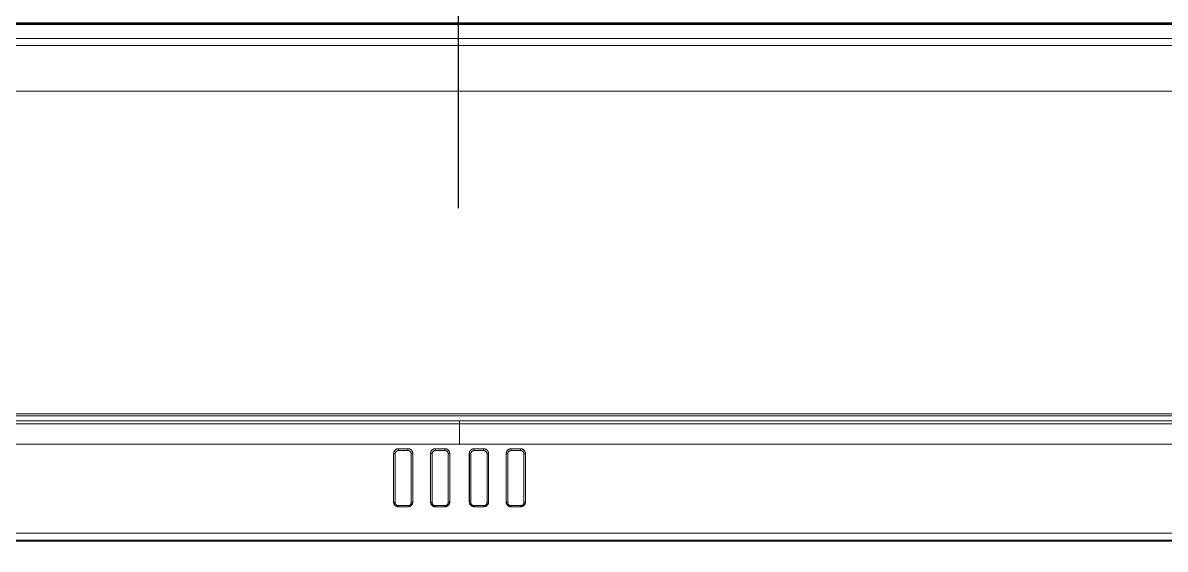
# Model space of a CAD drawing. Header units: inches. Extents: x 405346 to 489838, y -25612 to 14934.
# Drawn here: x 462709.5 to 462932.5, y 3869.6 to 3972.4 of the extents above; entities that cross this region are included whole.
import ezdxf

# ---------------------------------------------------------------- set-up
doc = ezdxf.new("R2010")
doc.units = ezdxf.units.IN
doc.header["$LTSCALE"] = 200
doc.header["$MEASUREMENT"] = 0
doc.linetypes.add('DH-HID2', pattern=[1.2, 0.8, -0.4])
doc.layers.add('FU-FURM', color=251, linetype='DH-HID2')
doc.layers.add('SS-EQ', color=2, linetype='Continuous', lineweight=20)

# ---------------------------------------------------------------- blocks, each defined once
blk = doc.blocks.new('FLLLL')
at = {"layer": 'FU-FURM'}
blk.add_lwpolyline([(463642, 4459.53), (463642, 2859.53), (462842, 2859.53), (462842, 4459.53)], close=True, dxfattribs=at)
blk = doc.blocks.new('4way무풍')
at = {"layer": 'SS-EQ'}
for p, q in [((262.99, -349.15), (-262.99, -349.15)), ((-262.97, -349.34), (262.97, -349.34)), ((-260.06, -349.03), (260.06, -349.03)), ((-262.94, -353.43), (262.94, -353.43)), ((-262.95, -362.36), (262.95, -362.36)), ((-263.13, -425.73), (263.13, -425.73)), ((-262.95, -425.39), (262.95, -425.39)), ((0, -426.73), (-257.01, -426.73)), ((257.01, -426.73), (0, -426.73)), ((0, -426.73), (0, -427.29)), ((0, -431.26), (-265.55, -431.26)), ((-11.9, -432.17), (-10.09, -432.17)), ((-11.9, -432.54), (-11.9, -432.17)), ((-10.08, -432.17), (-11.9, -432.17)), ((-10.09, -432.54), (-11.9, -432.54)), ((-10.09, -432.17), (-10.09, -432.54)), ((-4.7, -432.17), (-2.89, -432.17)), ((-4.7, -432.54), (-4.7, -432.17)), ((-2.88, -432.17), (-4.7, -432.17)), ((-2.89, -432.54), (-4.7, -432.54)), ((-2.89, -432.17), (-2.89, -432.54)), ((265.57, -431.26), (0, -431.26)), ((4.7, -432.17), (2.88, -432.17)), ((2.89, -432.17), (4.7, -432.17)), ((2.89, -432.17), (2.89, -432.54)), ((4.7, -432.54), (2.89, -432.54)), ((4.7, -432.17), (4.7, -432.54)), ((11.9, -432.17), (10.08, -432.17)), ((10.09, -432.17), (11.9, -432.17)), ((10.09, -432.17), (10.09, -432.54)), ((11.9, -432.54), (10.09, -432.54)), ((11.9, -432.17), (11.9, -432.54)), ((-11.95, -443.51), (-10.03, -443.51)), ((-11.93, -443.49), (-11.93, -443.29)), ((-11.93, -443.29), (-10.05, -443.29)), ((-10.05, -443.49), (-11.93, -443.49)), ((-10.05, -443.49), (-10.05, -443.29)), ((-4.75, -443.51), (-2.83, -443.51)), ((-4.73, -443.49), (-4.73, -443.29)), ((-4.73, -443.29), (-2.85, -443.29)), ((-2.85, -443.49), (-4.73, -443.49)), ((-2.85, -443.49), (-2.85, -443.29)), ((2.83, -443.51), (4.75, -443.51)), ((2.85, -443.29), (2.85, -443.49)), ((2.85, -443.29), (4.73, -443.29)), ((4.73, -443.49), (2.85, -443.49)), ((4.73, -443.29), (4.73, -443.49)), ((10.03, -443.51), (11.95, -443.51)), ((10.05, -443.29), (10.05, -443.49)), ((10.05, -443.29), (11.93, -443.29)), ((11.93, -443.49), (10.05, -443.49)), ((11.93, -443.29), (11.93, -443.49))]:
    blk.add_line(p, q, dxfattribs=at)
for centre, major_axis, ratio, start_param, end_param in [((-12.58, -433.11), (-0.284, 0), 0.286394, 0.091092, 1.570794), ((-9.41, -433.11), (-0.284, 0), 0.286394, 1.570798, 3.050501), ((-5.37, -433.11), (-0.284, 0), 0.286394, 0.091092, 1.570794), ((-2.21, -433.11), (-0.284, 0), 0.286394, 1.570798, 3.050501), ((2.21, -433.11), (-0.284, 0), 0.286394, 0.091092, 1.570794), ((5.37, -433.11), (0.284, 0), 0.286394, 4.712391, 6.192093), ((9.41, -433.11), (-0.284, 0), 0.286394, 0.091092, 1.570794), ((12.58, -433.11), (0.284, 0), 0.286394, 4.712391, 6.192093), ((-12.58, -442.54), (0.284, 0), 0.291585, 3.232872, 4.712388), ((-9.41, -442.54), (-0.284, 0), 0.291585, 1.570797, 3.050313), ((-5.37, -442.54), (0.284, 0), 0.291585, 3.232872, 4.712388), ((-2.21, -442.54), (-0.284, 0), 0.291585, 1.570797, 3.050313), ((2.21, -442.54), (0.284, 0), 0.291585, 3.232872, 4.712388), ((5.37, -442.54), (-0.284, 0), 0.291585, 1.570797, 3.050313), ((9.41, -442.54), (0.284, 0), 0.291585, 3.232872, 4.712388), ((12.58, -442.54), (-0.284, 0), 0.291585, 1.570797, 3.050313)]:
    blk.add_ellipse(centre, major_axis=major_axis, ratio=ratio, start_param=start_param, end_param=end_param, dxfattribs=at)
for points, degree in [([(-262.94, -352.12), (262.94, -352.12)], 1), ([(0, -427.29), (-88.51, -427.29), (-177.03, -427.29), (-265.54, -427.29)], 3), ([(0, -427.29), (88.52, -427.29), (177.04, -427.29), (265.56, -427.29)], 3), ([(0, -427.29), (0, -428.61), (0, -429.93), (0, -431.26)], 3), ([(-12.87, -433.11), (-12.87, -433.12), (-12.86, -433.12), (-12.86, -433.12)], 3), ([(-12.87, -433.11), (-12.87, -436.26), (-12.87, -439.41), (-12.87, -442.56)], 3), ([(-12.86, -442.55), (-12.86, -439.41), (-12.86, -436.27), (-12.86, -433.12)], 3), ([(-12.58, -433.2), (-12.58, -436.34), (-12.58, -439.48), (-12.58, -442.63)], 3), ([(-9.41, -442.63), (-9.41, -439.48), (-9.41, -436.34), (-9.41, -433.2)], 3), ([(-9.12, -433.11), (-9.12, -433.12), (-9.12, -433.12), (-9.13, -433.12)], 3), ([(-9.13, -433.12), (-9.13, -436.27), (-9.13, -439.41), (-9.13, -442.55)], 3), ([(-9.12, -442.56), (-9.12, -439.41), (-9.12, -436.26), (-9.12, -433.11)], 3), ([(-5.67, -433.11), (-5.67, -433.12), (-5.66, -433.12), (-5.66, -433.12)], 3), ([(-5.67, -433.11), (-5.67, -436.26), (-5.67, -439.41), (-5.67, -442.56)], 3), ([(-5.66, -442.55), (-5.66, -439.41), (-5.66, -436.27), (-5.66, -433.12)], 3), ([(-5.37, -433.2), (-5.37, -436.34), (-5.37, -439.48), (-5.37, -442.63)], 3), ([(-2.21, -442.63), (-2.21, -439.48), (-2.21, -436.34), (-2.21, -433.2)], 3), ([(-1.91, -433.11), (-1.92, -433.12), (-1.92, -433.12), (-1.92, -433.12)], 3), ([(-1.92, -433.12), (-1.92, -436.27), (-1.92, -439.41), (-1.92, -442.55)], 3), ([(-1.91, -442.56), (-1.91, -439.41), (-1.91, -436.26), (-1.91, -433.11)], 3), ([(1.92, -433.12), (1.92, -433.12), (1.92, -433.12), (1.91, -433.11)], 3), ([(1.91, -433.11), (1.91, -436.26), (1.91, -439.41), (1.91, -442.56)], 3), ([(1.92, -442.55), (1.92, -439.41), (1.92, -436.27), (1.92, -433.12)], 3), ([(2.21, -433.2), (2.21, -436.34), (2.21, -439.48), (2.21, -442.63)], 3), ([(5.37, -442.63), (5.37, -439.48), (5.37, -436.34), (5.37, -433.2)], 3), ([(5.67, -433.11), (5.67, -433.12), (5.66, -433.12), (5.66, -433.12)], 3), ([(5.66, -433.12), (5.66, -436.27), (5.66, -439.41), (5.66, -442.55)], 3), ([(5.67, -442.56), (5.67, -439.41), (5.67, -436.26), (5.67, -433.11)], 3), ([(9.13, -433.12), (9.12, -433.12), (9.12, -433.12), (9.12, -433.11)], 3), ([(9.12, -433.11), (9.12, -436.26), (9.12, -439.41), (9.12, -442.56)], 3), ([(9.13, -442.55), (9.13, -439.41), (9.13, -436.27), (9.13, -433.12)], 3), ([(9.41, -433.2), (9.41, -436.34), (9.41, -439.48), (9.41, -442.63)], 3), ([(12.58, -442.63), (12.58, -439.48), (12.58, -436.34), (12.58, -433.2)], 3), ([(12.87, -433.11), (12.87, -433.12), (12.86, -433.12), (12.86, -433.12)], 3), ([(12.86, -433.12), (12.86, -436.27), (12.86, -439.41), (12.86, -442.55)], 3), ([(12.87, -442.56), (12.87, -439.41), (12.87, -436.26), (12.87, -433.11)], 3), ([(-12.87, -442.56), (-12.87, -442.56), (-12.86, -442.55), (-12.86, -442.55)], 3), ([(-9.12, -442.56), (-9.12, -442.56), (-9.12, -442.55), (-9.13, -442.55)], 3), ([(-5.67, -442.56), (-5.67, -442.56), (-5.66, -442.55), (-5.66, -442.55)], 3), ([(-1.91, -442.56), (-1.92, -442.56), (-1.92, -442.55), (-1.92, -442.55)], 3), ([(1.91, -442.56), (1.92, -442.56), (1.92, -442.55), (1.92, -442.55)], 3), ([(5.66, -442.55), (5.66, -442.55), (5.67, -442.56), (5.67, -442.56)], 3), ([(9.12, -442.56), (9.12, -442.56), (9.12, -442.55), (9.13, -442.55)], 3), ([(12.86, -442.55), (12.86, -442.55), (12.87, -442.56), (12.87, -442.56)], 3), ([(268.67, -448.66), (89.56, -448.66), (-89.56, -448.66), (-268.67, -448.66)], 3), ([(268.67, -450), (-268.67, -450)], 1), ([(-266.49, -450.23), (266.49, -450.23)], 1)]:
    blk.add_open_spline(points, degree=degree, dxfattribs=at)
for points, knots in [([(-11.9, -432.17), (-11.97, -432.17), (-12.03, -432.17), (-12.12, -432.19), (-12.15, -432.2), (-12.2, -432.21), (-12.22, -432.22), (-12.25, -432.23), (-12.26, -432.24), (-12.33, -432.27), (-12.39, -432.29), (-12.46, -432.34), (-12.47, -432.35), (-12.49, -432.37), (-12.51, -432.38), (-12.54, -432.4), (-12.57, -432.43), (-12.63, -432.49), (-12.67, -432.54), (-12.72, -432.6), (-12.73, -432.62), (-12.74, -432.64), (-12.77, -432.68), (-12.8, -432.75), (-12.82, -432.81), (-12.83, -432.85), (-12.84, -432.87), (-12.85, -432.9), (-12.85, -432.91), (-12.87, -432.99), (-12.87, -433.05), (-12.87, -433.11)], [0, 0, 0, 0, 0.125, 0.125, 0.1875, 0.1875, 0.21875, 0.21875, 0.25, 0.25, 0.375, 0.375, 0.40625, 0.40625, 0.4375, 0.4375, 0.5, 0.5, 0.625, 0.625, 0.65625, 0.65625, 0.6875, 0.75, 0.8125, 0.8125, 0.84375, 0.84375, 0.875, 0.875, 1, 1, 1, 1]), ([(-12.86, -433.12), (-12.86, -433.06), (-12.85, -433), (-12.84, -432.91), (-12.83, -432.88), (-12.81, -432.82), (-12.8, -432.79), (-12.76, -432.7), (-12.74, -432.65), (-12.68, -432.57), (-12.66, -432.55), (-12.62, -432.5), (-12.6, -432.48), (-12.54, -432.41), (-12.49, -432.37), (-12.41, -432.32), (-12.38, -432.3), (-12.33, -432.27), (-12.27, -432.24), (-12.21, -432.22), (-12.15, -432.2), (-12.12, -432.2), (-12.03, -432.18), (-11.96, -432.17), (-11.9, -432.17)], [0, 0, 0, 0, 0.125, 0.125, 0.1875, 0.1875, 0.25, 0.25, 0.375, 0.375, 0.4375, 0.4375, 0.5, 0.5, 0.625, 0.625, 0.6875, 0.6875, 0.75, 0.8125, 0.8125, 0.875, 0.875, 1, 1, 1, 1]), ([(-11.9, -432.54), (-11.94, -432.54), (-11.99, -432.54), (-12.08, -432.56), (-12.12, -432.57), (-12.18, -432.6), (-12.2, -432.6), (-12.24, -432.63), (-12.26, -432.64), (-12.31, -432.67), (-12.35, -432.7), (-12.4, -432.75), (-12.41, -432.76), (-12.44, -432.8), (-12.45, -432.81), (-12.49, -432.87), (-12.51, -432.91), (-12.53, -432.97), (-12.54, -432.99), (-12.55, -433.03), (-12.56, -433.05), (-12.57, -433.11), (-12.58, -433.15), (-12.58, -433.2)], [0, 0, 0, 0, 0.125, 0.125, 0.25, 0.25, 0.3125, 0.3125, 0.375, 0.375, 0.5, 0.5, 0.5625, 0.5625, 0.625, 0.625, 0.75, 0.75, 0.8125, 0.8125, 0.875, 0.875, 1, 1, 1, 1]), ([(-11.9, -432.17), (-11.9, -432.17), (-11.9, -432.17), (-11.9, -432.17), (-11.9, -432.17), (-11.9, -432.17)], [0, 0, 0, 0, 0.279967, 0.279967, 1, 1, 1, 1]), ([(-10.08, -432.17), (-10.08, -432.17), (-10.08, -432.17), (-10.09, -432.17), (-10.09, -432.17), (-10.09, -432.17)], [0, 0, 0, 0, 0.279967, 0.279967, 1, 1, 1, 1]), ([(-9.13, -433.12), (-9.13, -433.06), (-9.13, -433), (-9.15, -432.92), (-9.15, -432.91), (-9.16, -432.88), (-9.16, -432.86), (-9.18, -432.82), (-9.2, -432.76), (-9.23, -432.69), (-9.25, -432.65), (-9.27, -432.62), (-9.28, -432.61), (-9.32, -432.54), (-9.36, -432.5), (-9.43, -432.43), (-9.45, -432.41), (-9.49, -432.38), (-9.5, -432.37), (-9.53, -432.35), (-9.54, -432.34), (-9.6, -432.3), (-9.66, -432.27), (-9.73, -432.24), (-9.75, -432.23), (-9.78, -432.22), (-9.79, -432.22), (-9.84, -432.2), (-9.87, -432.2), (-9.96, -432.18), (-10.02, -432.17), (-10.09, -432.17)], [0, 0, 0, 0, 0.125, 0.125, 0.15625, 0.15625, 0.1875, 0.1875, 0.25, 0.3125, 0.34375, 0.34375, 0.375, 0.375, 0.5, 0.5, 0.5625, 0.5625, 0.59375, 0.59375, 0.625, 0.625, 0.75, 0.75, 0.78125, 0.78125, 0.8125, 0.8125, 0.875, 0.875, 1, 1, 1, 1]), ([(-9.41, -433.2), (-9.41, -433.15), (-9.41, -433.11), (-9.43, -433.05), (-9.43, -433.03), (-9.45, -432.98), (-9.46, -432.94), (-9.48, -432.91), (-9.49, -432.88), (-9.5, -432.87), (-9.51, -432.85), (-9.52, -432.84), (-9.55, -432.8), (-9.58, -432.76), (-9.62, -432.72), (-9.64, -432.7), (-9.66, -432.68), (-9.67, -432.67), (-9.69, -432.66), (-9.7, -432.65), (-9.75, -432.62), (-9.79, -432.6), (-9.84, -432.58), (-9.85, -432.58), (-9.87, -432.57), (-9.88, -432.57), (-9.91, -432.56), (-9.93, -432.55), (-10, -432.54), (-10.04, -432.54), (-10.09, -432.54)], [0, 0, 0, 0, 0.125, 0.125, 0.1875, 0.1875, 0.25, 0.3125, 0.3125, 0.34375, 0.34375, 0.375, 0.375, 0.5, 0.5, 0.5625, 0.5625, 0.59375, 0.59375, 0.625, 0.625, 0.75, 0.75, 0.78125, 0.78125, 0.8125, 0.8125, 0.875, 0.875, 1, 1, 1, 1]), ([(-9.12, -433.11), (-9.12, -433.05), (-9.12, -432.99), (-9.14, -432.9), (-9.15, -432.87), (-9.17, -432.81), (-9.18, -432.78), (-9.21, -432.7), (-9.24, -432.64), (-9.29, -432.57), (-9.31, -432.54), (-9.35, -432.49), (-9.37, -432.47), (-9.44, -432.4), (-9.49, -432.36), (-9.57, -432.31), (-9.6, -432.3), (-9.65, -432.27), (-9.71, -432.24), (-9.77, -432.22), (-9.83, -432.2), (-9.86, -432.19), (-9.96, -432.17), (-10.02, -432.17), (-10.08, -432.17)], [0, 0, 0, 0, 0.125, 0.125, 0.1875, 0.1875, 0.25, 0.25, 0.375, 0.375, 0.4375, 0.4375, 0.5, 0.5, 0.625, 0.625, 0.6875, 0.6875, 0.75, 0.8125, 0.8125, 0.875, 0.875, 1, 1, 1, 1]), ([(-4.7, -432.17), (-4.76, -432.17), (-4.83, -432.17), (-4.92, -432.19), (-4.95, -432.2), (-5, -432.21), (-5.01, -432.22), (-5.04, -432.23), (-5.06, -432.24), (-5.13, -432.27), (-5.19, -432.29), (-5.25, -432.34), (-5.27, -432.35), (-5.29, -432.37), (-5.3, -432.38), (-5.34, -432.4), (-5.36, -432.43), (-5.43, -432.49), (-5.47, -432.54), (-5.51, -432.6), (-5.52, -432.62), (-5.54, -432.64), (-5.56, -432.68), (-5.6, -432.75), (-5.62, -432.81), (-5.63, -432.85), (-5.64, -432.87), (-5.64, -432.9), (-5.65, -432.91), (-5.66, -432.99), (-5.67, -433.05), (-5.67, -433.11)], [0, 0, 0, 0, 0.125, 0.125, 0.1875, 0.1875, 0.21875, 0.21875, 0.25, 0.25, 0.375, 0.375, 0.40625, 0.40625, 0.4375, 0.4375, 0.5, 0.5, 0.625, 0.625, 0.65625, 0.65625, 0.6875, 0.75, 0.8125, 0.8125, 0.84375, 0.84375, 0.875, 0.875, 1, 1, 1, 1]), ([(-5.66, -433.12), (-5.66, -433.06), (-5.65, -433), (-5.63, -432.91), (-5.63, -432.88), (-5.61, -432.82), (-5.6, -432.79), (-5.56, -432.7), (-5.53, -432.65), (-5.48, -432.57), (-5.46, -432.55), (-5.42, -432.5), (-5.4, -432.48), (-5.33, -432.41), (-5.29, -432.37), (-5.21, -432.32), (-5.18, -432.3), (-5.12, -432.27), (-5.07, -432.24), (-5.01, -432.22), (-4.95, -432.2), (-4.92, -432.2), (-4.82, -432.18), (-4.76, -432.17), (-4.7, -432.17)], [0, 0, 0, 0, 0.125, 0.125, 0.1875, 0.1875, 0.25, 0.25, 0.375, 0.375, 0.4375, 0.4375, 0.5, 0.5, 0.625, 0.625, 0.6875, 0.6875, 0.75, 0.8125, 0.8125, 0.875, 0.875, 1, 1, 1, 1]), ([(-4.7, -432.54), (-4.74, -432.54), (-4.79, -432.54), (-4.87, -432.56), (-4.92, -432.57), (-4.98, -432.6), (-5, -432.6), (-5.04, -432.63), (-5.06, -432.64), (-5.11, -432.67), (-5.15, -432.7), (-5.19, -432.75), (-5.21, -432.76), (-5.24, -432.8), (-5.25, -432.81), (-5.29, -432.87), (-5.31, -432.91), (-5.33, -432.97), (-5.34, -432.99), (-5.35, -433.03), (-5.36, -433.05), (-5.37, -433.11), (-5.37, -433.15), (-5.37, -433.2)], [0, 0, 0, 0, 0.125, 0.125, 0.25, 0.25, 0.3125, 0.3125, 0.375, 0.375, 0.5, 0.5, 0.5625, 0.5625, 0.625, 0.625, 0.75, 0.75, 0.8125, 0.8125, 0.875, 0.875, 1, 1, 1, 1]), ([(-4.7, -432.17), (-4.7, -432.17), (-4.7, -432.17), (-4.7, -432.17), (-4.7, -432.17), (-4.7, -432.17)], [0, 0, 0, 0, 0.279967, 0.279967, 1, 1, 1, 1]), ([(-2.88, -432.17), (-2.88, -432.17), (-2.88, -432.17), (-2.88, -432.17), (-2.88, -432.17), (-2.89, -432.17)], [0, 0, 0, 0, 0.279967, 0.279967, 1, 1, 1, 1]), ([(-1.92, -433.12), (-1.92, -433.06), (-1.93, -433), (-1.94, -432.92), (-1.95, -432.91), (-1.96, -432.88), (-1.96, -432.86), (-1.97, -432.82), (-1.99, -432.76), (-2.03, -432.69), (-2.05, -432.65), (-2.07, -432.62), (-2.08, -432.61), (-2.12, -432.54), (-2.16, -432.5), (-2.23, -432.43), (-2.25, -432.41), (-2.29, -432.38), (-2.3, -432.37), (-2.32, -432.35), (-2.34, -432.34), (-2.4, -432.3), (-2.46, -432.27), (-2.53, -432.24), (-2.54, -432.23), (-2.57, -432.22), (-2.59, -432.22), (-2.64, -432.2), (-2.67, -432.2), (-2.76, -432.18), (-2.82, -432.17), (-2.89, -432.17)], [0, 0, 0, 0, 0.125, 0.125, 0.15625, 0.15625, 0.1875, 0.1875, 0.25, 0.3125, 0.34375, 0.34375, 0.375, 0.375, 0.5, 0.5, 0.5625, 0.5625, 0.59375, 0.59375, 0.625, 0.625, 0.75, 0.75, 0.78125, 0.78125, 0.8125, 0.8125, 0.875, 0.875, 1, 1, 1, 1]), ([(-2.21, -433.2), (-2.21, -433.15), (-2.21, -433.11), (-2.22, -433.05), (-2.23, -433.03), (-2.24, -432.98), (-2.26, -432.94), (-2.28, -432.91), (-2.29, -432.88), (-2.3, -432.87), (-2.31, -432.85), (-2.31, -432.84), (-2.35, -432.8), (-2.37, -432.76), (-2.42, -432.72), (-2.44, -432.7), (-2.46, -432.68), (-2.47, -432.67), (-2.49, -432.66), (-2.5, -432.65), (-2.54, -432.62), (-2.58, -432.6), (-2.63, -432.58), (-2.64, -432.58), (-2.67, -432.57), (-2.68, -432.57), (-2.71, -432.56), (-2.73, -432.55), (-2.8, -432.54), (-2.84, -432.54), (-2.89, -432.54)], [0, 0, 0, 0, 0.125, 0.125, 0.1875, 0.1875, 0.25, 0.3125, 0.3125, 0.34375, 0.34375, 0.375, 0.375, 0.5, 0.5, 0.5625, 0.5625, 0.59375, 0.59375, 0.625, 0.625, 0.75, 0.75, 0.78125, 0.78125, 0.8125, 0.8125, 0.875, 0.875, 1, 1, 1, 1]), ([(-1.91, -433.11), (-1.91, -433.05), (-1.92, -432.99), (-1.94, -432.9), (-1.94, -432.87), (-1.96, -432.81), (-1.97, -432.78), (-2.01, -432.7), (-2.04, -432.64), (-2.09, -432.57), (-2.11, -432.54), (-2.15, -432.49), (-2.17, -432.47), (-2.24, -432.4), (-2.29, -432.36), (-2.37, -432.31), (-2.39, -432.3), (-2.45, -432.27), (-2.51, -432.24), (-2.57, -432.22), (-2.63, -432.2), (-2.66, -432.19), (-2.75, -432.17), (-2.82, -432.17), (-2.88, -432.17)], [0, 0, 0, 0, 0.125, 0.125, 0.1875, 0.1875, 0.25, 0.25, 0.375, 0.375, 0.4375, 0.4375, 0.5, 0.5, 0.625, 0.625, 0.6875, 0.6875, 0.75, 0.8125, 0.8125, 0.875, 0.875, 1, 1, 1, 1]), ([(2.88, -432.17), (2.82, -432.17), (2.75, -432.17), (2.66, -432.19), (2.63, -432.2), (2.58, -432.21), (2.57, -432.22), (2.54, -432.23), (2.52, -432.24), (2.45, -432.27), (2.39, -432.29), (2.33, -432.34), (2.32, -432.35), (2.29, -432.37), (2.28, -432.38), (2.24, -432.4), (2.22, -432.43), (2.15, -432.49), (2.11, -432.54), (2.07, -432.6), (2.06, -432.62), (2.04, -432.64), (2.02, -432.68), (1.99, -432.75), (1.96, -432.81), (1.95, -432.85), (1.95, -432.87), (1.94, -432.9), (1.93, -432.91), (1.92, -432.99), (1.91, -433.05), (1.91, -433.11)], [0, 0, 0, 0, 0.125, 0.125, 0.1875, 0.1875, 0.21875, 0.21875, 0.25, 0.25, 0.375, 0.375, 0.40625, 0.40625, 0.4375, 0.4375, 0.5, 0.5, 0.625, 0.625, 0.65625, 0.65625, 0.6875, 0.75, 0.8125, 0.8125, 0.84375, 0.84375, 0.875, 0.875, 1, 1, 1, 1]), ([(2.89, -432.17), (2.82, -432.17), (2.76, -432.18), (2.67, -432.2), (2.64, -432.2), (2.59, -432.22), (2.57, -432.22), (2.54, -432.23), (2.53, -432.24), (2.46, -432.27), (2.4, -432.3), (2.34, -432.34), (2.32, -432.35), (2.3, -432.37), (2.29, -432.38), (2.25, -432.41), (2.23, -432.43), (2.16, -432.5), (2.12, -432.54), (2.08, -432.61), (2.07, -432.62), (2.05, -432.65), (2.03, -432.69), (1.99, -432.76), (1.97, -432.82), (1.96, -432.86), (1.96, -432.88), (1.95, -432.91), (1.94, -432.92), (1.93, -433), (1.92, -433.06), (1.92, -433.12)], [0, 0, 0, 0, 0.125, 0.125, 0.1875, 0.1875, 0.21875, 0.21875, 0.25, 0.25, 0.375, 0.375, 0.40625, 0.40625, 0.4375, 0.4375, 0.5, 0.5, 0.625, 0.625, 0.65625, 0.65625, 0.6875, 0.75, 0.8125, 0.8125, 0.84375, 0.84375, 0.875, 0.875, 1, 1, 1, 1]), ([(2.89, -432.54), (2.84, -432.54), (2.8, -432.54), (2.73, -432.55), (2.71, -432.56), (2.68, -432.57), (2.67, -432.57), (2.64, -432.58), (2.63, -432.58), (2.58, -432.6), (2.54, -432.62), (2.5, -432.65), (2.49, -432.66), (2.47, -432.67), (2.46, -432.68), (2.44, -432.7), (2.42, -432.72), (2.37, -432.76), (2.35, -432.8), (2.31, -432.84), (2.31, -432.85), (2.3, -432.87), (2.29, -432.88), (2.28, -432.91), (2.26, -432.94), (2.24, -432.98), (2.23, -433.03), (2.22, -433.05), (2.21, -433.11), (2.21, -433.15), (2.21, -433.2)], [0, 0, 0, 0, 0.125, 0.125, 0.1875, 0.1875, 0.21875, 0.21875, 0.25, 0.25, 0.375, 0.375, 0.40625, 0.40625, 0.4375, 0.4375, 0.5, 0.5, 0.625, 0.625, 0.65625, 0.65625, 0.6875, 0.6875, 0.75, 0.8125, 0.8125, 0.875, 0.875, 1, 1, 1, 1]), ([(2.88, -432.17), (2.88, -432.17), (2.88, -432.17), (2.88, -432.17), (2.88, -432.17), (2.89, -432.17)], [0, 0, 0, 0, 0.279967, 0.279967, 1, 1, 1, 1]), ([(4.7, -432.17), (4.7, -432.17), (4.7, -432.17), (4.7, -432.17), (4.7, -432.17), (4.7, -432.17)], [0, 0, 0, 0, 0.720033, 0.720033, 1, 1, 1, 1]), ([(4.7, -432.17), (4.76, -432.17), (4.82, -432.18), (4.92, -432.2), (4.95, -432.2), (5.01, -432.22), (5.07, -432.24), (5.12, -432.27), (5.18, -432.3), (5.21, -432.32), (5.29, -432.37), (5.33, -432.41), (5.4, -432.48), (5.42, -432.5), (5.46, -432.55), (5.48, -432.57), (5.53, -432.65), (5.56, -432.7), (5.6, -432.79), (5.61, -432.82), (5.63, -432.88), (5.63, -432.91), (5.65, -433), (5.66, -433.06), (5.66, -433.12)], [0, 0, 0, 0, 0.125, 0.125, 0.1875, 0.1875, 0.25, 0.3125, 0.3125, 0.375, 0.375, 0.5, 0.5, 0.5625, 0.5625, 0.625, 0.625, 0.75, 0.75, 0.8125, 0.8125, 0.875, 0.875, 1, 1, 1, 1]), ([(5.67, -433.11), (5.67, -433.05), (5.66, -432.99), (5.64, -432.9), (5.64, -432.87), (5.62, -432.81), (5.61, -432.78), (5.57, -432.7), (5.54, -432.64), (5.49, -432.57), (5.47, -432.54), (5.43, -432.49), (5.41, -432.47), (5.34, -432.4), (5.29, -432.36), (5.21, -432.31), (5.19, -432.3), (5.13, -432.27), (5.07, -432.24), (5.01, -432.22), (4.95, -432.2), (4.92, -432.19), (4.83, -432.17), (4.76, -432.17), (4.7, -432.17)], [0, 0, 0, 0, 0.125, 0.125, 0.1875, 0.1875, 0.25, 0.25, 0.375, 0.375, 0.4375, 0.4375, 0.5, 0.5, 0.625, 0.625, 0.6875, 0.6875, 0.75, 0.8125, 0.8125, 0.875, 0.875, 1, 1, 1, 1]), ([(5.37, -433.2), (5.37, -433.15), (5.37, -433.11), (5.36, -433.05), (5.35, -433.03), (5.34, -432.99), (5.33, -432.97), (5.31, -432.91), (5.29, -432.87), (5.25, -432.81), (5.24, -432.8), (5.21, -432.76), (5.19, -432.75), (5.15, -432.7), (5.11, -432.67), (5.06, -432.64), (5.04, -432.63), (5, -432.6), (4.98, -432.6), (4.92, -432.57), (4.87, -432.56), (4.79, -432.54), (4.74, -432.54), (4.7, -432.54)], [0, 0, 0, 0, 0.125, 0.125, 0.1875, 0.1875, 0.25, 0.25, 0.375, 0.375, 0.4375, 0.4375, 0.5, 0.5, 0.625, 0.625, 0.6875, 0.6875, 0.75, 0.75, 0.875, 0.875, 1, 1, 1, 1]), ([(10.08, -432.17), (10.02, -432.17), (9.96, -432.17), (9.86, -432.19), (9.83, -432.2), (9.79, -432.21), (9.77, -432.22), (9.74, -432.23), (9.73, -432.24), (9.65, -432.27), (9.6, -432.29), (9.53, -432.34), (9.52, -432.35), (9.49, -432.37), (9.48, -432.38), (9.44, -432.4), (9.42, -432.43), (9.35, -432.49), (9.31, -432.54), (9.27, -432.6), (9.26, -432.62), (9.24, -432.64), (9.22, -432.68), (9.19, -432.75), (9.17, -432.81), (9.15, -432.85), (9.15, -432.87), (9.14, -432.9), (9.14, -432.91), (9.12, -432.99), (9.12, -433.05), (9.12, -433.11)], [0, 0, 0, 0, 0.125, 0.125, 0.1875, 0.1875, 0.21875, 0.21875, 0.25, 0.25, 0.375, 0.375, 0.40625, 0.40625, 0.4375, 0.4375, 0.5, 0.5, 0.625, 0.625, 0.65625, 0.65625, 0.6875, 0.75, 0.8125, 0.8125, 0.84375, 0.84375, 0.875, 0.875, 1, 1, 1, 1]), ([(10.09, -432.17), (10.02, -432.17), (9.96, -432.18), (9.87, -432.2), (9.84, -432.2), (9.79, -432.22), (9.78, -432.22), (9.75, -432.23), (9.73, -432.24), (9.66, -432.27), (9.6, -432.3), (9.54, -432.34), (9.53, -432.35), (9.5, -432.37), (9.49, -432.38), (9.45, -432.41), (9.43, -432.43), (9.36, -432.5), (9.32, -432.54), (9.28, -432.61), (9.27, -432.62), (9.25, -432.65), (9.23, -432.69), (9.2, -432.76), (9.18, -432.82), (9.16, -432.86), (9.16, -432.88), (9.15, -432.91), (9.15, -432.92), (9.13, -433), (9.13, -433.06), (9.13, -433.12)], [0, 0, 0, 0, 0.125, 0.125, 0.1875, 0.1875, 0.21875, 0.21875, 0.25, 0.25, 0.375, 0.375, 0.40625, 0.40625, 0.4375, 0.4375, 0.5, 0.5, 0.625, 0.625, 0.65625, 0.65625, 0.6875, 0.75, 0.8125, 0.8125, 0.84375, 0.84375, 0.875, 0.875, 1, 1, 1, 1]), ([(10.09, -432.54), (10.04, -432.54), (10, -432.54), (9.93, -432.55), (9.91, -432.56), (9.88, -432.57), (9.87, -432.57), (9.85, -432.58), (9.84, -432.58), (9.79, -432.6), (9.75, -432.62), (9.7, -432.65), (9.69, -432.66), (9.67, -432.67), (9.66, -432.68), (9.64, -432.7), (9.62, -432.72), (9.58, -432.76), (9.55, -432.8), (9.52, -432.84), (9.51, -432.85), (9.5, -432.87), (9.49, -432.88), (9.48, -432.91), (9.46, -432.94), (9.45, -432.98), (9.43, -433.03), (9.43, -433.05), (9.41, -433.11), (9.41, -433.15), (9.41, -433.2)], [0, 0, 0, 0, 0.125, 0.125, 0.1875, 0.1875, 0.21875, 0.21875, 0.25, 0.25, 0.375, 0.375, 0.40625, 0.40625, 0.4375, 0.4375, 0.5, 0.5, 0.625, 0.625, 0.65625, 0.65625, 0.6875, 0.6875, 0.75, 0.8125, 0.8125, 0.875, 0.875, 1, 1, 1, 1]), ([(10.08, -432.17), (10.08, -432.17), (10.08, -432.17), (10.09, -432.17), (10.09, -432.17), (10.09, -432.17)], [0, 0, 0, 0, 0.279967, 0.279967, 1, 1, 1, 1]), ([(11.9, -432.17), (11.9, -432.17), (11.9, -432.17), (11.9, -432.17), (11.9, -432.17), (11.9, -432.17)], [0, 0, 0, 0, 0.720033, 0.720033, 1, 1, 1, 1]), ([(11.9, -432.17), (11.96, -432.17), (12.03, -432.18), (12.12, -432.2), (12.15, -432.2), (12.21, -432.22), (12.27, -432.24), (12.33, -432.27), (12.38, -432.3), (12.41, -432.32), (12.49, -432.37), (12.54, -432.41), (12.6, -432.48), (12.62, -432.5), (12.66, -432.55), (12.68, -432.57), (12.74, -432.65), (12.76, -432.7), (12.8, -432.79), (12.81, -432.82), (12.83, -432.88), (12.84, -432.91), (12.85, -433), (12.86, -433.06), (12.86, -433.12)], [0, 0, 0, 0, 0.125, 0.125, 0.1875, 0.1875, 0.25, 0.3125, 0.3125, 0.375, 0.375, 0.5, 0.5, 0.5625, 0.5625, 0.625, 0.625, 0.75, 0.75, 0.8125, 0.8125, 0.875, 0.875, 1, 1, 1, 1]), ([(12.87, -433.11), (12.87, -433.05), (12.87, -432.99), (12.85, -432.9), (12.84, -432.87), (12.82, -432.81), (12.81, -432.78), (12.77, -432.7), (12.74, -432.64), (12.69, -432.57), (12.67, -432.54), (12.63, -432.49), (12.61, -432.47), (12.55, -432.4), (12.5, -432.36), (12.42, -432.31), (12.39, -432.3), (12.33, -432.27), (12.28, -432.24), (12.22, -432.22), (12.16, -432.2), (12.13, -432.19), (12.03, -432.17), (11.97, -432.17), (11.9, -432.17)], [0, 0, 0, 0, 0.125, 0.125, 0.1875, 0.1875, 0.25, 0.25, 0.375, 0.375, 0.4375, 0.4375, 0.5, 0.5, 0.625, 0.625, 0.6875, 0.6875, 0.75, 0.8125, 0.8125, 0.875, 0.875, 1, 1, 1, 1]), ([(12.58, -433.2), (12.58, -433.15), (12.57, -433.11), (12.56, -433.05), (12.55, -433.03), (12.54, -432.99), (12.53, -432.97), (12.51, -432.91), (12.49, -432.87), (12.45, -432.81), (12.44, -432.8), (12.41, -432.76), (12.4, -432.75), (12.35, -432.7), (12.31, -432.67), (12.26, -432.64), (12.24, -432.63), (12.2, -432.6), (12.18, -432.6), (12.12, -432.57), (12.08, -432.56), (11.99, -432.54), (11.94, -432.54), (11.9, -432.54)], [0, 0, 0, 0, 0.125, 0.125, 0.1875, 0.1875, 0.25, 0.25, 0.375, 0.375, 0.4375, 0.4375, 0.5, 0.5, 0.625, 0.625, 0.6875, 0.6875, 0.75, 0.75, 0.875, 0.875, 1, 1, 1, 1]), ([(-12.87, -442.56), (-12.87, -442.62), (-12.87, -442.68), (-12.85, -442.77), (-12.84, -442.8), (-12.83, -442.84), (-12.83, -442.86), (-12.82, -442.88), (-12.81, -442.9), (-12.79, -442.97), (-12.76, -443.02), (-12.71, -443.1), (-12.69, -443.12), (-12.67, -443.16), (-12.66, -443.17), (-12.64, -443.2), (-12.63, -443.21), (-12.57, -443.26), (-12.53, -443.3), (-12.45, -443.36), (-12.43, -443.37), (-12.39, -443.4), (-12.37, -443.4), (-12.34, -443.42), (-12.33, -443.42), (-12.26, -443.45), (-12.2, -443.47), (-12.11, -443.49), (-12.08, -443.5), (-12.02, -443.5), (-11.98, -443.51), (-11.95, -443.51)], [0, 0, 0, 0, 0.125, 0.125, 0.1875, 0.1875, 0.21875, 0.21875, 0.25, 0.25, 0.375, 0.375, 0.4375, 0.4375, 0.46875, 0.46875, 0.5, 0.5, 0.625, 0.625, 0.6875, 0.6875, 0.71875, 0.71875, 0.75, 0.75, 0.875, 0.875, 0.9375, 0.9375, 1, 1, 1, 1]), ([(-12.86, -442.55), (-12.86, -442.61), (-12.85, -442.67), (-12.84, -442.76), (-12.83, -442.79), (-12.81, -442.85), (-12.8, -442.88), (-12.77, -442.96), (-12.74, -443.01), (-12.7, -443.08), (-12.69, -443.09), (-12.67, -443.11), (-12.66, -443.13), (-12.63, -443.16), (-12.59, -443.21), (-12.54, -443.26), (-12.5, -443.29), (-12.48, -443.31), (-12.47, -443.32), (-12.4, -443.36), (-12.35, -443.39), (-12.28, -443.42), (-12.26, -443.42), (-12.24, -443.44), (-12.22, -443.44), (-12.18, -443.45), (-12.15, -443.46), (-12.06, -443.48), (-12, -443.49), (-11.93, -443.49)], [0, 0, 0, 0, 0.125, 0.125, 0.1875, 0.1875, 0.25, 0.25, 0.375, 0.375, 0.40625, 0.40625, 0.4375, 0.4375, 0.5, 0.5625, 0.59375, 0.59375, 0.625, 0.625, 0.75, 0.75, 0.78125, 0.78125, 0.8125, 0.8125, 0.875, 0.875, 1, 1, 1, 1]), ([(-12.58, -442.63), (-12.58, -442.67), (-12.57, -442.71), (-12.56, -442.77), (-12.56, -442.79), (-12.55, -442.83), (-12.54, -442.85), (-12.52, -442.91), (-12.5, -442.95), (-12.46, -443), (-12.45, -443.02), (-12.43, -443.05), (-12.4, -443.09), (-12.37, -443.12), (-12.34, -443.14), (-12.34, -443.14), (-12.32, -443.16), (-12.31, -443.16), (-12.27, -443.19), (-12.23, -443.22), (-12.18, -443.24), (-12.17, -443.24), (-12.15, -443.25), (-12.14, -443.25), (-12.11, -443.26), (-12.09, -443.27), (-12.02, -443.28), (-11.98, -443.29), (-11.93, -443.29)], [0, 0, 0, 0, 0.125, 0.125, 0.1875, 0.1875, 0.25, 0.25, 0.375, 0.375, 0.4375, 0.4375, 0.5, 0.5625, 0.5625, 0.59375, 0.59375, 0.625, 0.625, 0.75, 0.75, 0.78125, 0.78125, 0.8125, 0.8125, 0.875, 0.875, 1, 1, 1, 1]), ([(-11.95, -443.51), (-11.95, -443.5), (-11.95, -443.5), (-11.94, -443.5), (-11.94, -443.49), (-11.93, -443.49)], [0, 0, 0, 0, 0.114089, 0.114089, 1, 1, 1, 1]), ([(-10.05, -443.49), (-10.02, -443.49), (-9.99, -443.48), (-9.93, -443.48), (-9.9, -443.47), (-9.81, -443.45), (-9.75, -443.44), (-9.68, -443.41), (-9.67, -443.4), (-9.64, -443.39), (-9.62, -443.38), (-9.58, -443.36), (-9.56, -443.34), (-9.48, -443.29), (-9.44, -443.25), (-9.37, -443.18), (-9.35, -443.16), (-9.31, -443.11), (-9.3, -443.09), (-9.25, -443.01), (-9.22, -442.96), (-9.19, -442.89), (-9.19, -442.88), (-9.18, -442.85), (-9.17, -442.83), (-9.16, -442.79), (-9.15, -442.76), (-9.13, -442.67), (-9.13, -442.61), (-9.13, -442.55)], [0, 0, 0, 0, 0.0625, 0.0625, 0.125, 0.125, 0.25, 0.25, 0.28125, 0.28125, 0.3125, 0.3125, 0.375, 0.375, 0.5, 0.5, 0.5625, 0.5625, 0.625, 0.625, 0.75, 0.75, 0.78125, 0.78125, 0.8125, 0.8125, 0.875, 0.875, 1, 1, 1, 1]), ([(-10.05, -443.29), (-10.03, -443.29), (-10.01, -443.28), (-9.96, -443.28), (-9.94, -443.28), (-9.88, -443.26), (-9.84, -443.25), (-9.79, -443.23), (-9.78, -443.22), (-9.76, -443.21), (-9.75, -443.21), (-9.72, -443.19), (-9.7, -443.18), (-9.65, -443.14), (-9.62, -443.12), (-9.58, -443.08), (-9.57, -443.07), (-9.56, -443.05), (-9.54, -443.03), (-9.52, -443), (-9.49, -442.95), (-9.47, -442.91), (-9.45, -442.86), (-9.45, -442.85), (-9.44, -442.83), (-9.43, -442.8), (-9.42, -442.77), (-9.41, -442.71), (-9.41, -442.67), (-9.41, -442.63)], [0, 0, 0, 0, 0.0625, 0.0625, 0.125, 0.125, 0.25, 0.25, 0.28125, 0.28125, 0.3125, 0.3125, 0.375, 0.375, 0.5, 0.5, 0.53125, 0.53125, 0.5625, 0.625, 0.625, 0.75, 0.75, 0.78125, 0.78125, 0.8125, 0.875, 0.875, 1, 1, 1, 1]), ([(-10.03, -443.51), (-10.04, -443.5), (-10.04, -443.5), (-10.04, -443.5), (-10.05, -443.49), (-10.05, -443.49)], [0, 0, 0, 0, 0.114089, 0.114089, 1, 1, 1, 1]), ([(-10.03, -443.51), (-9.97, -443.51), (-9.91, -443.5), (-9.82, -443.48), (-9.79, -443.47), (-9.74, -443.46), (-9.73, -443.45), (-9.7, -443.44), (-9.68, -443.44), (-9.61, -443.41), (-9.56, -443.37), (-9.5, -443.33), (-9.48, -443.32), (-9.46, -443.3), (-9.42, -443.27), (-9.37, -443.22), (-9.33, -443.17), (-9.29, -443.13), (-9.28, -443.1), (-9.23, -443.02), (-9.2, -442.97), (-9.17, -442.89), (-9.16, -442.86), (-9.14, -442.8), (-9.14, -442.77), (-9.12, -442.68), (-9.12, -442.62), (-9.12, -442.56)], [0, 0, 0, 0, 0.125, 0.125, 0.1875, 0.1875, 0.21875, 0.21875, 0.25, 0.25, 0.375, 0.375, 0.40625, 0.40625, 0.4375, 0.5, 0.5625, 0.5625, 0.625, 0.625, 0.75, 0.75, 0.8125, 0.8125, 0.875, 0.875, 1, 1, 1, 1]), ([(-5.67, -442.56), (-5.67, -442.62), (-5.66, -442.68), (-5.65, -442.77), (-5.64, -442.8), (-5.63, -442.84), (-5.62, -442.86), (-5.61, -442.88), (-5.61, -442.9), (-5.58, -442.97), (-5.56, -443.02), (-5.51, -443.1), (-5.49, -443.12), (-5.46, -443.16), (-5.45, -443.17), (-5.43, -443.2), (-5.42, -443.21), (-5.37, -443.26), (-5.33, -443.3), (-5.25, -443.36), (-5.22, -443.37), (-5.18, -443.4), (-5.17, -443.4), (-5.14, -443.42), (-5.13, -443.42), (-5.06, -443.45), (-5, -443.47), (-4.91, -443.49), (-4.88, -443.5), (-4.81, -443.5), (-4.78, -443.51), (-4.75, -443.51)], [0, 0, 0, 0, 0.125, 0.125, 0.1875, 0.1875, 0.21875, 0.21875, 0.25, 0.25, 0.375, 0.375, 0.4375, 0.4375, 0.46875, 0.46875, 0.5, 0.5, 0.625, 0.625, 0.6875, 0.6875, 0.71875, 0.71875, 0.75, 0.75, 0.875, 0.875, 0.9375, 0.9375, 1, 1, 1, 1]), ([(-5.66, -442.55), (-5.66, -442.61), (-5.65, -442.67), (-5.63, -442.76), (-5.63, -442.79), (-5.61, -442.85), (-5.6, -442.88), (-5.56, -442.96), (-5.54, -443.01), (-5.5, -443.08), (-5.49, -443.09), (-5.47, -443.11), (-5.46, -443.13), (-5.43, -443.16), (-5.39, -443.21), (-5.34, -443.26), (-5.3, -443.29), (-5.28, -443.31), (-5.26, -443.32), (-5.2, -443.36), (-5.15, -443.39), (-5.08, -443.42), (-5.06, -443.42), (-5.03, -443.44), (-5.02, -443.44), (-4.97, -443.45), (-4.94, -443.46), (-4.85, -443.48), (-4.79, -443.49), (-4.73, -443.49)], [0, 0, 0, 0, 0.125, 0.125, 0.1875, 0.1875, 0.25, 0.25, 0.375, 0.375, 0.40625, 0.40625, 0.4375, 0.4375, 0.5, 0.5625, 0.59375, 0.59375, 0.625, 0.625, 0.75, 0.75, 0.78125, 0.78125, 0.8125, 0.8125, 0.875, 0.875, 1, 1, 1, 1]), ([(-5.37, -442.63), (-5.37, -442.67), (-5.37, -442.71), (-5.36, -442.77), (-5.35, -442.79), (-5.34, -442.83), (-5.34, -442.85), (-5.31, -442.91), (-5.3, -442.95), (-5.26, -443), (-5.25, -443.02), (-5.22, -443.05), (-5.2, -443.09), (-5.17, -443.12), (-5.14, -443.14), (-5.13, -443.14), (-5.12, -443.16), (-5.11, -443.16), (-5.06, -443.19), (-5.03, -443.22), (-4.98, -443.24), (-4.97, -443.24), (-4.95, -443.25), (-4.93, -443.25), (-4.9, -443.26), (-4.88, -443.27), (-4.82, -443.28), (-4.78, -443.29), (-4.73, -443.29)], [0, 0, 0, 0, 0.125, 0.125, 0.1875, 0.1875, 0.25, 0.25, 0.375, 0.375, 0.4375, 0.4375, 0.5, 0.5625, 0.5625, 0.59375, 0.59375, 0.625, 0.625, 0.75, 0.75, 0.78125, 0.78125, 0.8125, 0.8125, 0.875, 0.875, 1, 1, 1, 1]), ([(-4.75, -443.51), (-4.75, -443.5), (-4.75, -443.5), (-4.74, -443.5), (-4.74, -443.49), (-4.73, -443.49)], [0, 0, 0, 0, 0.114089, 0.114089, 1, 1, 1, 1]), ([(-2.85, -443.49), (-2.82, -443.49), (-2.79, -443.48), (-2.73, -443.48), (-2.7, -443.47), (-2.61, -443.45), (-2.55, -443.44), (-2.48, -443.41), (-2.46, -443.4), (-2.43, -443.39), (-2.42, -443.38), (-2.38, -443.36), (-2.35, -443.34), (-2.28, -443.29), (-2.23, -443.25), (-2.17, -443.18), (-2.15, -443.16), (-2.11, -443.11), (-2.09, -443.09), (-2.04, -443.01), (-2.02, -442.96), (-1.99, -442.89), (-1.98, -442.88), (-1.97, -442.85), (-1.97, -442.83), (-1.96, -442.79), (-1.95, -442.76), (-1.93, -442.67), (-1.92, -442.61), (-1.92, -442.55)], [0, 0, 0, 0, 0.0625, 0.0625, 0.125, 0.125, 0.25, 0.25, 0.28125, 0.28125, 0.3125, 0.3125, 0.375, 0.375, 0.5, 0.5, 0.5625, 0.5625, 0.625, 0.625, 0.75, 0.75, 0.78125, 0.78125, 0.8125, 0.8125, 0.875, 0.875, 1, 1, 1, 1]), ([(-2.85, -443.29), (-2.83, -443.29), (-2.81, -443.28), (-2.76, -443.28), (-2.74, -443.28), (-2.68, -443.26), (-2.63, -443.25), (-2.59, -443.23), (-2.58, -443.22), (-2.56, -443.21), (-2.55, -443.21), (-2.52, -443.19), (-2.5, -443.18), (-2.45, -443.14), (-2.41, -443.12), (-2.38, -443.08), (-2.37, -443.07), (-2.36, -443.05), (-2.34, -443.03), (-2.32, -443), (-2.29, -442.95), (-2.27, -442.91), (-2.25, -442.86), (-2.24, -442.85), (-2.24, -442.83), (-2.23, -442.8), (-2.22, -442.77), (-2.21, -442.71), (-2.21, -442.67), (-2.21, -442.63)], [0, 0, 0, 0, 0.0625, 0.0625, 0.125, 0.125, 0.25, 0.25, 0.28125, 0.28125, 0.3125, 0.3125, 0.375, 0.375, 0.5, 0.5, 0.53125, 0.53125, 0.5625, 0.625, 0.625, 0.75, 0.75, 0.78125, 0.78125, 0.8125, 0.875, 0.875, 1, 1, 1, 1]), ([(-2.83, -443.51), (-2.83, -443.5), (-2.83, -443.5), (-2.84, -443.5), (-2.84, -443.49), (-2.85, -443.49)], [0, 0, 0, 0, 0.114089, 0.114089, 1, 1, 1, 1]), ([(-2.83, -443.51), (-2.77, -443.51), (-2.71, -443.5), (-2.62, -443.48), (-2.59, -443.47), (-2.54, -443.46), (-2.53, -443.45), (-2.5, -443.44), (-2.48, -443.44), (-2.41, -443.41), (-2.36, -443.37), (-2.29, -443.33), (-2.28, -443.32), (-2.26, -443.3), (-2.22, -443.27), (-2.17, -443.22), (-2.13, -443.17), (-2.09, -443.13), (-2.07, -443.1), (-2.03, -443.02), (-2, -442.97), (-1.97, -442.89), (-1.96, -442.86), (-1.94, -442.8), (-1.93, -442.77), (-1.92, -442.68), (-1.91, -442.62), (-1.91, -442.56)], [0, 0, 0, 0, 0.125, 0.125, 0.1875, 0.1875, 0.21875, 0.21875, 0.25, 0.25, 0.375, 0.375, 0.40625, 0.40625, 0.4375, 0.5, 0.5625, 0.5625, 0.625, 0.625, 0.75, 0.75, 0.8125, 0.8125, 0.875, 0.875, 1, 1, 1, 1]), ([(1.91, -442.56), (1.91, -442.62), (1.92, -442.68), (1.93, -442.77), (1.94, -442.8), (1.95, -442.84), (1.96, -442.86), (1.97, -442.88), (1.97, -442.9), (2, -442.97), (2.03, -443.02), (2.07, -443.1), (2.09, -443.12), (2.12, -443.16), (2.13, -443.17), (2.15, -443.2), (2.16, -443.21), (2.21, -443.26), (2.26, -443.3), (2.33, -443.36), (2.36, -443.37), (2.4, -443.4), (2.41, -443.4), (2.44, -443.42), (2.45, -443.42), (2.52, -443.45), (2.58, -443.47), (2.68, -443.49), (2.71, -443.5), (2.77, -443.5), (2.8, -443.51), (2.83, -443.51)], [0, 0, 0, 0, 0.125, 0.125, 0.1875, 0.1875, 0.21875, 0.21875, 0.25, 0.25, 0.375, 0.375, 0.4375, 0.4375, 0.46875, 0.46875, 0.5, 0.5, 0.625, 0.625, 0.6875, 0.6875, 0.71875, 0.71875, 0.75, 0.75, 0.875, 0.875, 0.9375, 0.9375, 1, 1, 1, 1]), ([(1.92, -442.55), (1.92, -442.61), (1.93, -442.67), (1.95, -442.76), (1.96, -442.79), (1.97, -442.83), (1.97, -442.85), (1.98, -442.88), (1.99, -442.89), (2.02, -442.96), (2.04, -443.01), (2.09, -443.09), (2.11, -443.11), (2.15, -443.16), (2.17, -443.18), (2.23, -443.25), (2.28, -443.29), (2.35, -443.34), (2.38, -443.36), (2.42, -443.38), (2.44, -443.39), (2.46, -443.4), (2.48, -443.41), (2.55, -443.44), (2.61, -443.45), (2.7, -443.47), (2.73, -443.48), (2.79, -443.48), (2.82, -443.49), (2.85, -443.49)], [0, 0, 0, 0, 0.125, 0.125, 0.1875, 0.1875, 0.21875, 0.21875, 0.25, 0.25, 0.375, 0.375, 0.4375, 0.4375, 0.5, 0.5, 0.625, 0.625, 0.6875, 0.6875, 0.71875, 0.71875, 0.75, 0.75, 0.875, 0.875, 0.9375, 0.9375, 1, 1, 1, 1]), ([(2.21, -442.63), (2.21, -442.67), (2.21, -442.71), (2.22, -442.77), (2.23, -442.8), (2.24, -442.83), (2.24, -442.85), (2.25, -442.86), (2.27, -442.91), (2.29, -442.95), (2.32, -443), (2.34, -443.03), (2.36, -443.05), (2.37, -443.07), (2.38, -443.08), (2.42, -443.12), (2.45, -443.14), (2.5, -443.18), (2.52, -443.19), (2.55, -443.21), (2.56, -443.21), (2.58, -443.22), (2.59, -443.23), (2.63, -443.25), (2.68, -443.26), (2.74, -443.28), (2.76, -443.28), (2.81, -443.28), (2.83, -443.29), (2.85, -443.29)], [0, 0, 0, 0, 0.125, 0.125, 0.1875, 0.21875, 0.21875, 0.25, 0.25, 0.375, 0.375, 0.4375, 0.46875, 0.46875, 0.5, 0.5, 0.625, 0.625, 0.6875, 0.6875, 0.71875, 0.71875, 0.75, 0.75, 0.875, 0.875, 0.9375, 0.9375, 1, 1, 1, 1]), ([(2.85, -443.49), (2.84, -443.49), (2.84, -443.5), (2.83, -443.5), (2.83, -443.5), (2.83, -443.51)], [0, 0, 0, 0, 0.885911, 0.885911, 1, 1, 1, 1]), ([(4.73, -443.49), (4.79, -443.49), (4.85, -443.48), (4.94, -443.46), (4.97, -443.45), (5.02, -443.44), (5.03, -443.44), (5.06, -443.42), (5.08, -443.42), (5.15, -443.39), (5.2, -443.36), (5.26, -443.32), (5.28, -443.31), (5.3, -443.29), (5.34, -443.26), (5.39, -443.21), (5.43, -443.16), (5.46, -443.13), (5.47, -443.11), (5.49, -443.09), (5.5, -443.08), (5.54, -443.01), (5.56, -442.96), (5.6, -442.88), (5.61, -442.85), (5.63, -442.79), (5.63, -442.76), (5.65, -442.67), (5.66, -442.61), (5.66, -442.55)], [0, 0, 0, 0, 0.125, 0.125, 0.1875, 0.1875, 0.21875, 0.21875, 0.25, 0.25, 0.375, 0.375, 0.40625, 0.40625, 0.4375, 0.5, 0.5625, 0.5625, 0.59375, 0.59375, 0.625, 0.625, 0.75, 0.75, 0.8125, 0.8125, 0.875, 0.875, 1, 1, 1, 1]), ([(4.73, -443.29), (4.78, -443.29), (4.82, -443.28), (4.88, -443.27), (4.9, -443.26), (4.94, -443.25), (4.95, -443.25), (4.97, -443.24), (4.98, -443.24), (5.03, -443.22), (5.06, -443.19), (5.11, -443.16), (5.12, -443.16), (5.13, -443.14), (5.14, -443.14), (5.17, -443.12), (5.2, -443.09), (5.22, -443.05), (5.25, -443.02), (5.26, -443), (5.3, -442.95), (5.31, -442.91), (5.34, -442.85), (5.34, -442.83), (5.35, -442.79), (5.36, -442.77), (5.37, -442.71), (5.37, -442.67), (5.37, -442.63)], [0, 0, 0, 0, 0.125, 0.125, 0.1875, 0.1875, 0.21875, 0.21875, 0.25, 0.25, 0.375, 0.375, 0.40625, 0.40625, 0.4375, 0.4375, 0.5, 0.5625, 0.5625, 0.625, 0.625, 0.75, 0.75, 0.8125, 0.8125, 0.875, 0.875, 1, 1, 1, 1]), ([(4.75, -443.51), (4.75, -443.5), (4.75, -443.5), (4.74, -443.5), (4.74, -443.49), (4.73, -443.49)], [0, 0, 0, 0, 0.114089, 0.114089, 1, 1, 1, 1]), ([(4.75, -443.51), (4.81, -443.51), (4.87, -443.5), (4.97, -443.48), (5, -443.47), (5.04, -443.46), (5.06, -443.45), (5.08, -443.44), (5.1, -443.44), (5.17, -443.41), (5.22, -443.37), (5.29, -443.33), (5.3, -443.32), (5.32, -443.3), (5.36, -443.27), (5.41, -443.22), (5.45, -443.17), (5.49, -443.13), (5.51, -443.1), (5.56, -443.02), (5.58, -442.97), (5.61, -442.89), (5.62, -442.86), (5.64, -442.8), (5.65, -442.77), (5.66, -442.68), (5.67, -442.62), (5.67, -442.56)], [0, 0, 0, 0, 0.125, 0.125, 0.1875, 0.1875, 0.21875, 0.21875, 0.25, 0.25, 0.375, 0.375, 0.40625, 0.40625, 0.4375, 0.5, 0.5625, 0.5625, 0.625, 0.625, 0.75, 0.75, 0.8125, 0.8125, 0.875, 0.875, 1, 1, 1, 1]), ([(9.12, -442.56), (9.12, -442.62), (9.12, -442.68), (9.14, -442.77), (9.14, -442.8), (9.16, -442.84), (9.16, -442.86), (9.17, -442.88), (9.17, -442.9), (9.2, -442.97), (9.23, -443.02), (9.28, -443.1), (9.29, -443.12), (9.32, -443.16), (9.33, -443.17), (9.35, -443.2), (9.36, -443.21), (9.41, -443.26), (9.46, -443.3), (9.53, -443.36), (9.56, -443.37), (9.6, -443.4), (9.61, -443.4), (9.64, -443.42), (9.66, -443.42), (9.73, -443.45), (9.79, -443.47), (9.88, -443.49), (9.91, -443.5), (9.97, -443.5), (10, -443.51), (10.03, -443.51)], [0, 0, 0, 0, 0.125, 0.125, 0.1875, 0.1875, 0.21875, 0.21875, 0.25, 0.25, 0.375, 0.375, 0.4375, 0.4375, 0.46875, 0.46875, 0.5, 0.5, 0.625, 0.625, 0.6875, 0.6875, 0.71875, 0.71875, 0.75, 0.75, 0.875, 0.875, 0.9375, 0.9375, 1, 1, 1, 1]), ([(9.13, -442.55), (9.13, -442.61), (9.13, -442.67), (9.15, -442.76), (9.16, -442.79), (9.17, -442.83), (9.18, -442.85), (9.19, -442.88), (9.19, -442.89), (9.22, -442.96), (9.25, -443.01), (9.3, -443.09), (9.31, -443.11), (9.35, -443.16), (9.37, -443.18), (9.44, -443.25), (9.48, -443.29), (9.56, -443.34), (9.58, -443.36), (9.62, -443.38), (9.64, -443.39), (9.67, -443.4), (9.68, -443.41), (9.75, -443.44), (9.81, -443.45), (9.9, -443.47), (9.93, -443.48), (9.99, -443.48), (10.02, -443.49), (10.05, -443.49)], [0, 0, 0, 0, 0.125, 0.125, 0.1875, 0.1875, 0.21875, 0.21875, 0.25, 0.25, 0.375, 0.375, 0.4375, 0.4375, 0.5, 0.5, 0.625, 0.625, 0.6875, 0.6875, 0.71875, 0.71875, 0.75, 0.75, 0.875, 0.875, 0.9375, 0.9375, 1, 1, 1, 1]), ([(9.41, -442.63), (9.41, -442.67), (9.41, -442.71), (9.42, -442.77), (9.43, -442.8), (9.44, -442.83), (9.45, -442.85), (9.45, -442.86), (9.47, -442.91), (9.49, -442.95), (9.52, -443), (9.54, -443.03), (9.56, -443.05), (9.57, -443.07), (9.58, -443.08), (9.62, -443.12), (9.65, -443.14), (9.7, -443.18), (9.72, -443.19), (9.75, -443.21), (9.76, -443.21), (9.78, -443.22), (9.79, -443.23), (9.84, -443.25), (9.88, -443.26), (9.94, -443.28), (9.96, -443.28), (10.01, -443.28), (10.03, -443.29), (10.05, -443.29)], [0, 0, 0, 0, 0.125, 0.125, 0.1875, 0.21875, 0.21875, 0.25, 0.25, 0.375, 0.375, 0.4375, 0.46875, 0.46875, 0.5, 0.5, 0.625, 0.625, 0.6875, 0.6875, 0.71875, 0.71875, 0.75, 0.75, 0.875, 0.875, 0.9375, 0.9375, 1, 1, 1, 1]), ([(10.05, -443.49), (10.05, -443.49), (10.04, -443.5), (10.04, -443.5), (10.04, -443.5), (10.03, -443.51)], [0, 0, 0, 0, 0.885911, 0.885911, 1, 1, 1, 1]), ([(11.93, -443.49), (12, -443.49), (12.06, -443.48), (12.15, -443.46), (12.18, -443.45), (12.22, -443.44), (12.24, -443.44), (12.26, -443.42), (12.28, -443.42), (12.35, -443.39), (12.4, -443.36), (12.47, -443.32), (12.48, -443.31), (12.5, -443.29), (12.54, -443.26), (12.59, -443.21), (12.63, -443.16), (12.66, -443.13), (12.67, -443.11), (12.69, -443.09), (12.7, -443.08), (12.74, -443.01), (12.77, -442.96), (12.8, -442.88), (12.81, -442.85), (12.83, -442.79), (12.84, -442.76), (12.85, -442.67), (12.86, -442.61), (12.86, -442.55)], [0, 0, 0, 0, 0.125, 0.125, 0.1875, 0.1875, 0.21875, 0.21875, 0.25, 0.25, 0.375, 0.375, 0.40625, 0.40625, 0.4375, 0.5, 0.5625, 0.5625, 0.59375, 0.59375, 0.625, 0.625, 0.75, 0.75, 0.8125, 0.8125, 0.875, 0.875, 1, 1, 1, 1]), ([(11.93, -443.29), (11.98, -443.29), (12.02, -443.28), (12.09, -443.27), (12.11, -443.26), (12.14, -443.25), (12.15, -443.25), (12.17, -443.24), (12.18, -443.24), (12.23, -443.22), (12.27, -443.19), (12.31, -443.16), (12.32, -443.16), (12.34, -443.14), (12.34, -443.14), (12.37, -443.12), (12.4, -443.09), (12.43, -443.05), (12.45, -443.02), (12.46, -443), (12.5, -442.95), (12.52, -442.91), (12.54, -442.85), (12.55, -442.83), (12.56, -442.79), (12.56, -442.77), (12.57, -442.71), (12.58, -442.67), (12.58, -442.63)], [0, 0, 0, 0, 0.125, 0.125, 0.1875, 0.1875, 0.21875, 0.21875, 0.25, 0.25, 0.375, 0.375, 0.40625, 0.40625, 0.4375, 0.4375, 0.5, 0.5625, 0.5625, 0.625, 0.625, 0.75, 0.75, 0.8125, 0.8125, 0.875, 0.875, 1, 1, 1, 1]), ([(11.95, -443.51), (11.95, -443.5), (11.95, -443.5), (11.94, -443.5), (11.94, -443.49), (11.93, -443.49)], [0, 0, 0, 0, 0.114089, 0.114089, 1, 1, 1, 1]), ([(11.95, -443.51), (12.02, -443.51), (12.08, -443.5), (12.17, -443.48), (12.2, -443.47), (12.24, -443.46), (12.26, -443.45), (12.29, -443.44), (12.3, -443.44), (12.37, -443.41), (12.43, -443.37), (12.49, -443.33), (12.5, -443.32), (12.53, -443.3), (12.56, -443.27), (12.62, -443.22), (12.66, -443.17), (12.69, -443.13), (12.71, -443.1), (12.76, -443.02), (12.79, -442.97), (12.82, -442.89), (12.83, -442.86), (12.84, -442.8), (12.85, -442.77), (12.87, -442.68), (12.87, -442.62), (12.87, -442.56)], [0, 0, 0, 0, 0.125, 0.125, 0.1875, 0.1875, 0.21875, 0.21875, 0.25, 0.25, 0.375, 0.375, 0.40625, 0.40625, 0.4375, 0.5, 0.5625, 0.5625, 0.625, 0.625, 0.75, 0.75, 0.8125, 0.8125, 0.875, 0.875, 1, 1, 1, 1])]:
    blk.add_open_spline(points, degree=3, knots=knots, dxfattribs=at)

msp = doc.modelspace()

# ---------------------------------------------------------------- block references
for name, p in [('FLLLL', (-47.5, 596.66)), ('4way무풍', (462794.73, 4321.43))]:
    msp.add_blockref(name, p)

doc.saveas('drawing.dxf')
